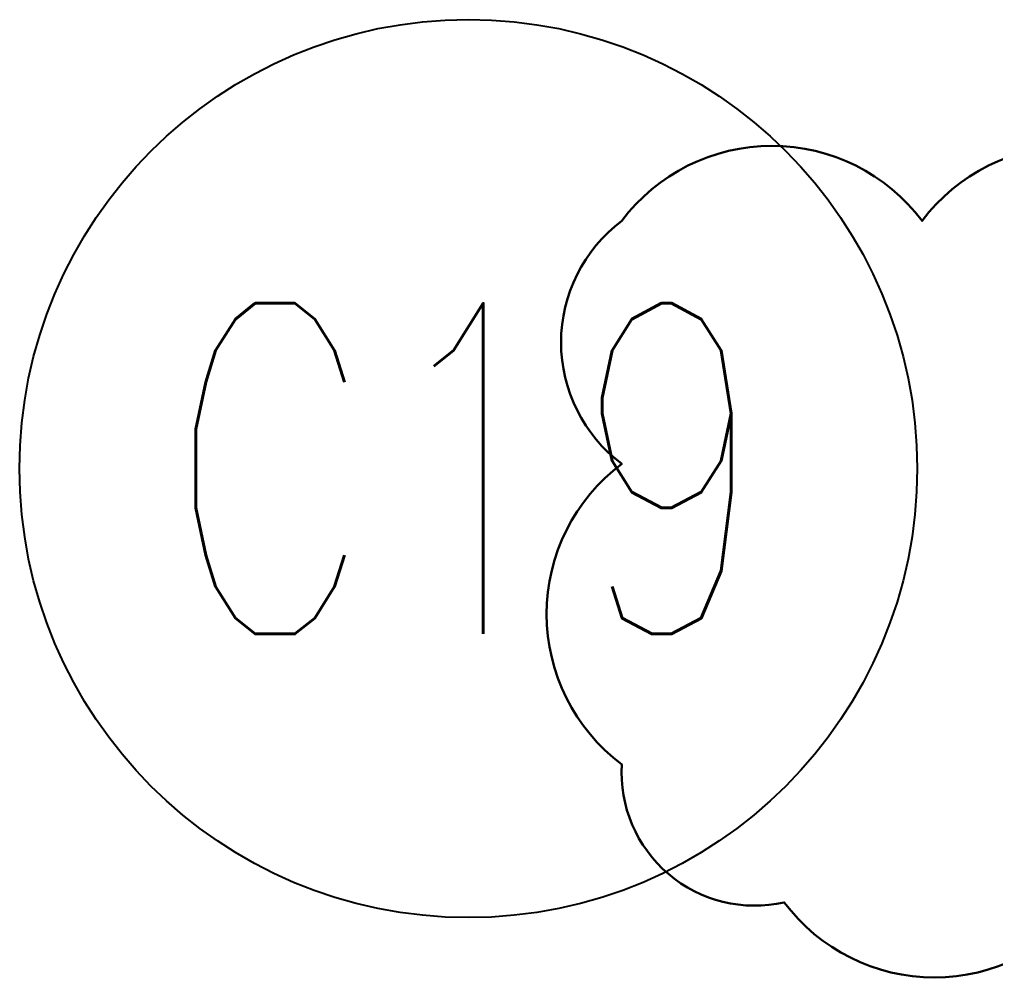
# Model space of a CAD drawing. Header units: inches. Extents: x 16106347 to 16308397, y -515360 to -420631.
# Drawn here: x 16180515 to 16181327, y -498715 to -497919 of the extents above; entities that cross this region are included whole.
import ezdxf
from ezdxf.enums import TextEntityAlignment as Align

# ---------------------------------------------------------------- set-up
doc = ezdxf.new("R2010")
doc.units = ezdxf.units.IN
doc.header["$LTSCALE"] = 1000
doc.header["$MEASUREMENT"] = 0
for name, color, linetype in [('DIEN HOA', 111, 'Continuous'), ('S-COLUMN CIRCLE', 9, 'Continuous'), ('S-COLUMN NO', 2, 'Continuous')]:
    doc.layers.add(name, color=color, linetype=linetype)
doc.styles.add('ROMANS', font='simplex.shx', dxfattribs={"width": 0.7})

msp = doc.modelspace()

# ---------------------------------------------------------------- linework, layer by layer
at = {"layer": 'DIEN HOA', "color": 5, "linetype": 'Continuous', "lineweight": 30, "elevation": 0}
msp.add_lwpolyline([(16181016.03, -498086.06, -0.5), (16181266.03, -498086.06, -0.5), (16181516.03, -498086.06, -0.5), (16181766.03, -498086.06, -0.5), (16182016.03, -498086.06, -0.5), (16182175.2, -498176.89, -0.5), (16182175.2, -498426.89, -0.5), (16182151.24, -498652.93, -0.5), (16181901.24, -498652.93, -0.5), (16181651.24, -498652.93, -0.5), (16181401.24, -498652.93, -0.5), (16181151.24, -498652.93, -0.5), (16181016.03, -498538.14, -0.5), (16181016.03, -498288.14, -0.5)], format="xyb", close=True, dxfattribs=at)
at = {"layer": 'S-COLUMN CIRCLE'}
msp.add_circle((16180888.38, -498292.09, 0), 373.56, dxfattribs=at)

# ---------------------------------------------------------------- texts
at = {"layer": 'S-COLUMN NO', "style": 'ROMANS', "width": 0.7}
msp.add_text('C19', height=275, dxfattribs=at).set_placement((16180888.38, -498292.09, 0), align=Align.MIDDLE)

doc.saveas('drawing.dxf')
